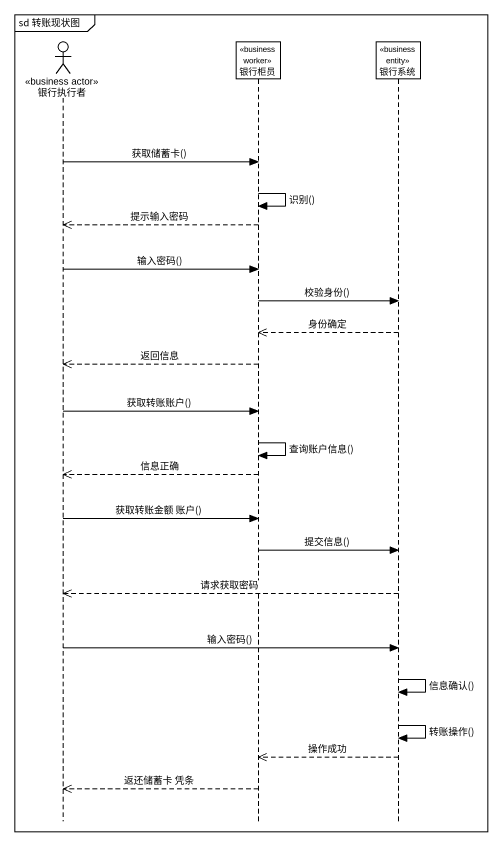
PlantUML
@startuml
mainframe sd 转账现状图
hide footbox
actor 银行执行者 <<business actor>>
participant 银行柜员 <<business worker>>
participant 银行系统 <<business entity>>

银行执行者 -> 银行柜员 : 获取储蓄卡()
银行柜员 -> 银行柜员 : 识别()
银行柜员 -->> 银行执行者 : 提示输入密码
银行执行者 -> 银行柜员 : 输入密码()
银行柜员 -> 银行系统 : 校验身份()
银行系统 -->> 银行柜员 : 身份确定
银行柜员 -->> 银行执行者 : 返回信息
银行执行者 -> 银行柜员 : 获取转账账户()
银行柜员 -> 银行柜员 : 查询账户信息()
银行柜员 -->> 银行执行者 : 信息正确
银行执行者 -> 银行柜员 : 获取转账金额 账户()
银行柜员 -> 银行系统 : 提交信息()
银行系统 -->> 银行执行者 : 请求获取密码
银行执行者 -> 银行系统 : 输入密码()
银行系统 -> 银行系统 : 信息确认()
银行系统 -> 银行系统 : 转账操作()
银行系统 -->> 银行柜员 : 操作成功
银行柜员 -->> 银行执行者 : 返还储蓄卡 凭条
@enduml
